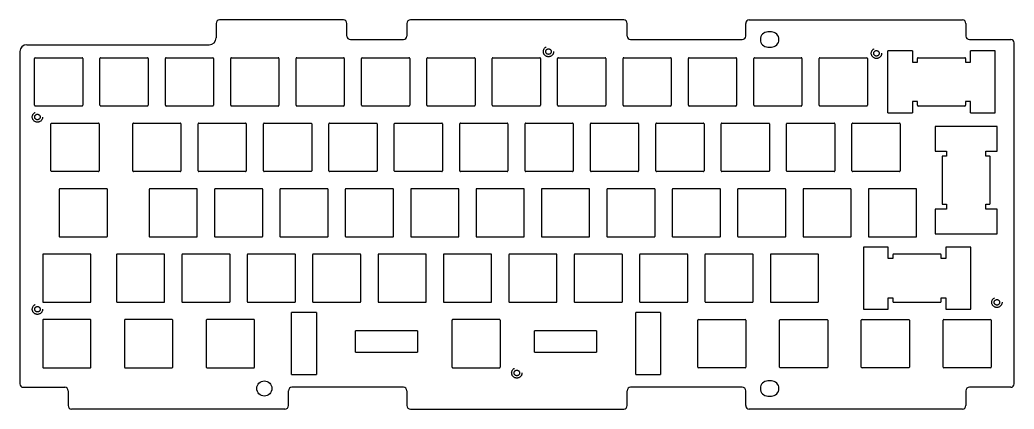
# Model space of a CAD drawing. Header units: millimetres. Extents: x 1341 to 3576, y -414 to 1667.
# Drawn here: x 2263.1 to 2552, y 1531.1 to 1644.1 of the extents above; entities that cross this region are included whole.
import ezdxf

# ---------------------------------------------------------------- set-up
doc = ezdxf.new("R2010")
doc.units = ezdxf.units.MM
doc.linetypes.add('HIDDEN', pattern=[9.525, 6.35, -3.175])
doc.layers.add('DEFAULT_2', color=8, linetype='HIDDEN')

msp = doc.modelspace()

# ---------------------------------------------------------------- linework, layer by layer
at = {"color": 6, "linetype": 'Continuous'}
for p, q in [((2357.129, 1644.136), (2321.129, 1644.136)), ((2438.566, 1644.136), (2376.566, 1644.136)), ((2475.004, 1644.136), (2537.004, 1644.136)), ((2320.129, 1643.136), (2320.129, 1638.936)), ((2358.129, 1639.436), (2358.129, 1643.136)), ((2375.566, 1643.136), (2375.566, 1639.436)), ((2439.566, 1639.436), (2439.566, 1643.136)), ((2474.004, 1639.436), (2474.004, 1643.136)), ((2538.004, 1643.136), (2538.004, 1639.436)), ((2359.129, 1638.436), (2374.566, 1638.436)), ((2440.566, 1638.436), (2473.004, 1638.436)), ((2481.469, 1640.636), (2480.469, 1640.636)), ((2539.004, 1638.436), (2551.004, 1638.436)), ((2265.098, 1636.936), (2318.129, 1636.936)), ((2480.469, 1636.236), (2481.469, 1636.236)), ((2552.004, 1538.466), (2552.004, 1637.436)), ((2263.098, 1634.936), (2263.098, 1538.466)), ((2267.364, 1619.336), (2267.364, 1632.936)), ((2267.564, 1633.136), (2281.164, 1633.136)), ((2281.364, 1632.936), (2281.364, 1619.336)), ((2286.364, 1619.336), (2286.364, 1632.936)), ((2286.564, 1633.136), (2300.164, 1633.136)), ((2300.364, 1632.936), (2300.364, 1619.336)), ((2305.364, 1619.336), (2305.364, 1632.936)), ((2305.564, 1633.136), (2319.164, 1633.136)), ((2319.364, 1632.936), (2319.364, 1619.336)), ((2324.364, 1619.336), (2324.364, 1632.936)), ((2324.564, 1633.136), (2338.164, 1633.136)), ((2338.364, 1632.936), (2338.364, 1619.336)), ((2343.364, 1619.336), (2343.364, 1632.936)), ((2343.564, 1633.136), (2357.164, 1633.136)), ((2357.364, 1632.936), (2357.364, 1619.336)), ((2362.364, 1619.336), (2362.364, 1632.936)), ((2362.564, 1633.136), (2376.164, 1633.136)), ((2376.364, 1632.936), (2376.364, 1619.336)), ((2381.364, 1619.336), (2381.364, 1632.936)), ((2381.564, 1633.136), (2395.164, 1633.136)), ((2395.364, 1632.936), (2395.364, 1619.336)), ((2400.364, 1619.336), (2400.364, 1632.936)), ((2400.564, 1633.136), (2414.164, 1633.136)), ((2414.364, 1632.936), (2414.364, 1619.336)), ((2419.364, 1619.336), (2419.364, 1632.936)), ((2419.564, 1633.136), (2433.164, 1633.136)), ((2433.364, 1632.936), (2433.364, 1619.336)), ((2438.364, 1619.336), (2438.364, 1632.936)), ((2438.564, 1633.136), (2452.164, 1633.136)), ((2452.364, 1632.936), (2452.364, 1619.336)), ((2457.364, 1619.336), (2457.364, 1632.936)), ((2457.564, 1633.136), (2471.164, 1633.136)), ((2471.364, 1632.936), (2471.364, 1619.336)), ((2476.364, 1619.336), (2476.364, 1632.936)), ((2476.564, 1633.136), (2490.164, 1633.136)), ((2490.364, 1632.936), (2490.364, 1619.336)), ((2495.364, 1619.336), (2495.364, 1632.936)), ((2495.564, 1633.136), (2509.164, 1633.136)), ((2509.364, 1632.936), (2509.364, 1619.336)), ((2522.489, 1635.136), (2515.289, 1635.136)), ((2515.289, 1617.136), (2515.289, 1635.136)), ((2522.489, 1635.136), (2522.489, 1631.836)), ((2523.889, 1631.836), (2523.889, 1632.936)), ((2524.089, 1633.136), (2537.689, 1633.136)), ((2537.889, 1632.936), (2537.889, 1631.836)), ((2546.489, 1635.136), (2539.289, 1635.136)), ((2539.289, 1631.836), (2539.289, 1635.136)), ((2546.489, 1617.136), (2546.489, 1635.136)), ((2522.489, 1631.836), (2523.889, 1631.836)), ((2537.889, 1631.836), (2539.289, 1631.836)), ((2281.164, 1619.136), (2267.564, 1619.136)), ((2300.164, 1619.136), (2286.564, 1619.136)), ((2319.164, 1619.136), (2305.564, 1619.136)), ((2338.164, 1619.136), (2324.564, 1619.136)), ((2357.164, 1619.136), (2343.564, 1619.136)), ((2376.164, 1619.136), (2362.564, 1619.136)), ((2395.164, 1619.136), (2381.564, 1619.136)), ((2414.164, 1619.136), (2400.564, 1619.136)), ((2433.164, 1619.136), (2419.564, 1619.136)), ((2452.164, 1619.136), (2438.564, 1619.136)), ((2471.164, 1619.136), (2457.564, 1619.136)), ((2490.164, 1619.136), (2476.564, 1619.136)), ((2509.164, 1619.136), (2495.564, 1619.136)), ((2523.889, 1620.436), (2522.489, 1620.436)), ((2522.489, 1620.436), (2522.489, 1617.136)), ((2523.889, 1619.336), (2523.889, 1620.436)), ((2537.689, 1619.136), (2524.089, 1619.136)), ((2539.289, 1620.436), (2537.889, 1620.436)), ((2537.889, 1620.436), (2537.889, 1619.336)), ((2539.289, 1617.136), (2539.289, 1620.436)), ((2515.289, 1617.136), (2522.489, 1617.136)), ((2539.289, 1617.136), (2546.489, 1617.136)), ((2272.129, 1600.336), (2272.129, 1613.936)), ((2272.329, 1614.136), (2285.929, 1614.136)), ((2286.129, 1613.936), (2286.129, 1600.336)), ((2295.894, 1600.336), (2295.894, 1613.936)), ((2296.094, 1614.136), (2309.694, 1614.136)), ((2309.894, 1613.936), (2309.894, 1600.336)), ((2314.894, 1600.336), (2314.894, 1613.936)), ((2315.094, 1614.136), (2328.694, 1614.136)), ((2328.894, 1613.936), (2328.894, 1600.336)), ((2333.894, 1600.336), (2333.894, 1613.936)), ((2334.094, 1614.136), (2347.694, 1614.136)), ((2347.894, 1613.936), (2347.894, 1600.336)), ((2352.894, 1600.336), (2352.894, 1613.936)), ((2353.094, 1614.136), (2366.694, 1614.136)), ((2366.894, 1613.936), (2366.894, 1600.336)), ((2371.894, 1600.336), (2371.894, 1613.936)), ((2372.094, 1614.136), (2385.694, 1614.136)), ((2385.894, 1613.936), (2385.894, 1600.336)), ((2390.894, 1600.336), (2390.894, 1613.936)), ((2391.094, 1614.136), (2404.694, 1614.136)), ((2404.894, 1613.936), (2404.894, 1600.336)), ((2409.894, 1600.336), (2409.894, 1613.936)), ((2410.094, 1614.136), (2423.694, 1614.136)), ((2423.894, 1613.936), (2423.894, 1600.336)), ((2428.894, 1600.336), (2428.894, 1613.936)), ((2429.094, 1614.136), (2442.694, 1614.136)), ((2442.894, 1613.936), (2442.894, 1600.336)), ((2447.894, 1600.336), (2447.894, 1613.936)), ((2448.094, 1614.136), (2461.694, 1614.136)), ((2461.894, 1613.936), (2461.894, 1600.336)), ((2466.894, 1600.336), (2466.894, 1613.936)), ((2467.094, 1614.136), (2480.694, 1614.136)), ((2480.894, 1613.936), (2480.894, 1600.336)), ((2485.894, 1600.336), (2485.894, 1613.936)), ((2486.094, 1614.136), (2499.694, 1614.136)), ((2499.894, 1613.936), (2499.894, 1600.336)), ((2504.894, 1600.336), (2504.894, 1613.936)), ((2505.094, 1614.136), (2518.694, 1614.136)), ((2518.894, 1613.936), (2518.894, 1600.336)), ((2547.049, 1613.196), (2529.049, 1613.196)), ((2529.049, 1613.196), (2529.049, 1605.996)), ((2547.049, 1605.996), (2547.049, 1613.196)), ((2529.049, 1605.996), (2532.349, 1605.996)), ((2531.049, 1604.396), (2531.049, 1590.796)), ((2532.349, 1604.596), (2531.249, 1604.596)), ((2532.349, 1605.996), (2532.349, 1604.596)), ((2543.749, 1605.996), (2547.049, 1605.996)), ((2543.749, 1604.596), (2543.749, 1605.996)), ((2544.849, 1604.596), (2543.749, 1604.596)), ((2545.049, 1590.796), (2545.049, 1604.396)), ((2285.929, 1600.136), (2272.329, 1600.136)), ((2309.694, 1600.136), (2296.094, 1600.136)), ((2328.694, 1600.136), (2315.094, 1600.136)), ((2347.694, 1600.136), (2334.094, 1600.136)), ((2366.694, 1600.136), (2353.094, 1600.136)), ((2385.694, 1600.136), (2372.094, 1600.136)), ((2404.694, 1600.136), (2391.094, 1600.136)), ((2423.694, 1600.136), (2410.094, 1600.136)), ((2442.694, 1600.136), (2429.094, 1600.136)), ((2461.694, 1600.136), (2448.094, 1600.136)), ((2480.694, 1600.136), (2467.094, 1600.136)), ((2499.694, 1600.136), (2486.094, 1600.136)), ((2518.694, 1600.136), (2505.094, 1600.136)), ((2274.514, 1594.936), (2274.514, 1581.336)), ((2288.314, 1595.136), (2274.714, 1595.136)), ((2288.514, 1581.336), (2288.514, 1594.936)), ((2300.659, 1594.936), (2300.659, 1581.336)), ((2314.459, 1595.136), (2300.859, 1595.136)), ((2314.659, 1581.336), (2314.659, 1594.936)), ((2319.659, 1594.936), (2319.659, 1581.336)), ((2333.459, 1595.136), (2319.859, 1595.136)), ((2333.659, 1581.336), (2333.659, 1594.936)), ((2338.659, 1594.936), (2338.659, 1581.336)), ((2352.459, 1595.136), (2338.859, 1595.136)), ((2352.659, 1581.336), (2352.659, 1594.936)), ((2357.659, 1594.936), (2357.659, 1581.336)), ((2371.459, 1595.136), (2357.859, 1595.136)), ((2371.659, 1581.336), (2371.659, 1594.936)), ((2376.659, 1594.936), (2376.659, 1581.336)), ((2390.459, 1595.136), (2376.859, 1595.136)), ((2390.659, 1581.336), (2390.659, 1594.936)), ((2395.659, 1594.936), (2395.659, 1581.336)), ((2409.459, 1595.136), (2395.859, 1595.136)), ((2409.659, 1581.336), (2409.659, 1594.936)), ((2414.659, 1594.936), (2414.659, 1581.336)), ((2428.459, 1595.136), (2414.859, 1595.136)), ((2428.659, 1581.336), (2428.659, 1594.936)), ((2433.659, 1594.936), (2433.659, 1581.336)), ((2447.459, 1595.136), (2433.859, 1595.136)), ((2447.659, 1581.336), (2447.659, 1594.936)), ((2452.659, 1594.936), (2452.659, 1581.336)), ((2466.459, 1595.136), (2452.859, 1595.136)), ((2466.659, 1581.336), (2466.659, 1594.936)), ((2471.659, 1594.936), (2471.659, 1581.336)), ((2485.459, 1595.136), (2471.859, 1595.136)), ((2485.659, 1581.336), (2485.659, 1594.936)), ((2490.659, 1594.936), (2490.659, 1581.336)), ((2504.459, 1595.136), (2490.859, 1595.136)), ((2504.659, 1581.336), (2504.659, 1594.936)), ((2509.659, 1594.936), (2509.659, 1581.336)), ((2523.459, 1595.136), (2509.859, 1595.136)), ((2523.659, 1581.336), (2523.659, 1594.936)), ((2532.349, 1589.196), (2529.049, 1589.196)), ((2529.049, 1589.196), (2529.049, 1581.996)), ((2531.249, 1590.596), (2532.349, 1590.596)), ((2532.349, 1590.596), (2532.349, 1589.196)), ((2543.749, 1590.596), (2544.849, 1590.596)), ((2543.749, 1589.196), (2543.749, 1590.596)), ((2547.049, 1589.196), (2543.749, 1589.196)), ((2547.049, 1581.996), (2547.049, 1589.196)), ((2274.714, 1581.136), (2288.314, 1581.136)), ((2300.859, 1581.136), (2314.459, 1581.136)), ((2319.859, 1581.136), (2333.459, 1581.136)), ((2338.859, 1581.136), (2352.459, 1581.136)), ((2357.859, 1581.136), (2371.459, 1581.136)), ((2376.859, 1581.136), (2390.459, 1581.136)), ((2395.859, 1581.136), (2409.459, 1581.136)), ((2414.859, 1581.136), (2428.459, 1581.136)), ((2433.859, 1581.136), (2447.459, 1581.136)), ((2452.859, 1581.136), (2466.459, 1581.136)), ((2471.859, 1581.136), (2485.459, 1581.136)), ((2490.859, 1581.136), (2504.459, 1581.136)), ((2509.859, 1581.136), (2523.459, 1581.136)), ((2529.049, 1581.996), (2547.049, 1581.996)), ((2515.394, 1578.136), (2508.194, 1578.136)), ((2508.194, 1578.136), (2508.194, 1560.136)), ((2515.394, 1574.836), (2515.394, 1578.136)), ((2539.394, 1578.136), (2532.194, 1578.136)), ((2532.194, 1578.136), (2532.194, 1574.836)), ((2539.394, 1560.136), (2539.394, 1578.136)), ((2269.734, 1575.936), (2269.734, 1562.336)), ((2283.534, 1576.136), (2269.934, 1576.136)), ((2283.734, 1562.336), (2283.734, 1575.936)), ((2291.169, 1575.936), (2291.169, 1562.336)), ((2304.969, 1576.136), (2291.369, 1576.136)), ((2305.169, 1562.336), (2305.169, 1575.936)), ((2310.169, 1575.936), (2310.169, 1562.336)), ((2323.969, 1576.136), (2310.369, 1576.136)), ((2324.169, 1562.336), (2324.169, 1575.936)), ((2329.169, 1575.936), (2329.169, 1562.336)), ((2342.969, 1576.136), (2329.369, 1576.136)), ((2343.169, 1562.336), (2343.169, 1575.936)), ((2348.169, 1575.936), (2348.169, 1562.336)), ((2361.969, 1576.136), (2348.369, 1576.136)), ((2362.169, 1562.336), (2362.169, 1575.936)), ((2367.169, 1575.936), (2367.169, 1562.336)), ((2380.969, 1576.136), (2367.369, 1576.136)), ((2381.169, 1562.336), (2381.169, 1575.936)), ((2386.169, 1575.936), (2386.169, 1562.336)), ((2399.969, 1576.136), (2386.369, 1576.136)), ((2400.169, 1562.336), (2400.169, 1575.936)), ((2405.169, 1575.936), (2405.169, 1562.336)), ((2418.969, 1576.136), (2405.369, 1576.136)), ((2419.169, 1562.336), (2419.169, 1575.936)), ((2424.169, 1575.936), (2424.169, 1562.336)), ((2437.969, 1576.136), (2424.369, 1576.136)), ((2438.169, 1562.336), (2438.169, 1575.936)), ((2443.169, 1575.936), (2443.169, 1562.336)), ((2456.969, 1576.136), (2443.369, 1576.136)), ((2457.169, 1562.336), (2457.169, 1575.936)), ((2462.169, 1575.936), (2462.169, 1562.336)), ((2475.969, 1576.136), (2462.369, 1576.136)), ((2476.169, 1562.336), (2476.169, 1575.936)), ((2481.169, 1575.936), (2481.169, 1562.336)), ((2494.969, 1576.136), (2481.369, 1576.136)), ((2495.169, 1562.336), (2495.169, 1575.936)), ((2516.794, 1574.836), (2515.394, 1574.836)), ((2516.794, 1575.936), (2516.794, 1574.836)), ((2530.594, 1576.136), (2516.994, 1576.136)), ((2530.794, 1574.836), (2530.794, 1575.936)), ((2532.194, 1574.836), (2530.794, 1574.836)), ((2515.394, 1563.436), (2516.794, 1563.436)), ((2515.394, 1560.136), (2515.394, 1563.436)), ((2516.794, 1563.436), (2516.794, 1562.336)), ((2530.794, 1563.436), (2532.194, 1563.436)), ((2530.794, 1562.336), (2530.794, 1563.436)), ((2532.194, 1563.436), (2532.194, 1560.136)), ((2269.934, 1562.136), (2283.534, 1562.136)), ((2291.369, 1562.136), (2304.969, 1562.136)), ((2310.369, 1562.136), (2323.969, 1562.136)), ((2329.369, 1562.136), (2342.969, 1562.136)), ((2348.369, 1562.136), (2361.969, 1562.136)), ((2367.369, 1562.136), (2380.969, 1562.136)), ((2386.369, 1562.136), (2399.969, 1562.136)), ((2405.369, 1562.136), (2418.969, 1562.136)), ((2424.369, 1562.136), (2437.969, 1562.136)), ((2443.369, 1562.136), (2456.969, 1562.136)), ((2462.369, 1562.136), (2475.969, 1562.136)), ((2481.369, 1562.136), (2494.969, 1562.136)), ((2508.194, 1560.136), (2515.394, 1560.136)), ((2516.994, 1562.136), (2530.594, 1562.136)), ((2532.194, 1560.136), (2539.394, 1560.136)), ((2342.069, 1541.136), (2342.069, 1559.136)), ((2349.269, 1559.136), (2342.069, 1559.136)), ((2349.269, 1559.136), (2349.269, 1541.136)), ((2449.269, 1559.136), (2442.069, 1559.136)), ((2442.069, 1541.136), (2442.069, 1559.136)), ((2449.269, 1559.136), (2449.269, 1541.136)), ((2269.734, 1556.936), (2269.734, 1543.336)), ((2283.534, 1557.136), (2269.934, 1557.136)), ((2283.734, 1543.336), (2283.734, 1556.936)), ((2293.499, 1556.936), (2293.499, 1543.336)), ((2307.299, 1557.136), (2293.699, 1557.136)), ((2307.499, 1543.336), (2307.499, 1556.936)), ((2317.264, 1556.936), (2317.264, 1543.336)), ((2331.064, 1557.136), (2317.464, 1557.136)), ((2331.264, 1543.336), (2331.264, 1556.936)), ((2388.669, 1543.336), (2388.669, 1556.936)), ((2402.469, 1557.136), (2388.869, 1557.136)), ((2402.669, 1556.936), (2402.669, 1543.336)), ((2460.074, 1543.336), (2460.074, 1556.936)), ((2460.274, 1557.136), (2473.874, 1557.136)), ((2474.074, 1556.936), (2474.074, 1543.336)), ((2483.839, 1543.336), (2483.839, 1556.936)), ((2484.039, 1557.136), (2497.639, 1557.136)), ((2497.839, 1556.936), (2497.839, 1543.336)), ((2507.604, 1543.336), (2507.604, 1556.936)), ((2507.804, 1557.136), (2521.404, 1557.136)), ((2521.604, 1556.936), (2521.604, 1543.336)), ((2531.369, 1543.336), (2531.369, 1556.936)), ((2531.569, 1557.136), (2545.169, 1557.136)), ((2545.369, 1556.936), (2545.369, 1543.336)), ((2360.669, 1547.636), (2360.669, 1553.886)), ((2378.669, 1553.886), (2360.669, 1553.886)), ((2378.669, 1553.886), (2378.669, 1547.636)), ((2430.669, 1553.886), (2412.669, 1553.886)), ((2412.669, 1547.636), (2412.669, 1553.886)), ((2430.669, 1553.886), (2430.669, 1547.636)), ((2360.669, 1547.636), (2378.669, 1547.636)), ((2412.669, 1547.636), (2430.669, 1547.636)), ((2269.934, 1543.136), (2283.534, 1543.136)), ((2293.699, 1543.136), (2307.299, 1543.136)), ((2317.464, 1543.136), (2331.064, 1543.136)), ((2388.869, 1543.136), (2402.469, 1543.136)), ((2473.874, 1543.136), (2460.274, 1543.136)), ((2497.639, 1543.136), (2484.039, 1543.136)), ((2521.404, 1543.136), (2507.804, 1543.136)), ((2545.169, 1543.136), (2531.569, 1543.136)), ((2342.069, 1541.136), (2349.269, 1541.136)), ((2442.069, 1541.136), (2449.269, 1541.136)), ((2264.098, 1537.466), (2276.129, 1537.466)), ((2374.566, 1537.466), (2342.129, 1537.466)), ((2473.004, 1537.466), (2440.566, 1537.466)), ((2481.469, 1539.336), (2480.469, 1539.336)), ((2551.004, 1537.466), (2539.004, 1537.466)), ((2277.129, 1536.466), (2277.129, 1532.136)), ((2341.129, 1532.136), (2341.129, 1536.466)), ((2375.566, 1536.466), (2375.566, 1532.136)), ((2439.566, 1532.136), (2439.566, 1536.466)), ((2474.004, 1532.136), (2474.004, 1536.466)), ((2480.469, 1534.936), (2481.469, 1534.936)), ((2538.004, 1536.466), (2538.004, 1532.136)), ((2340.129, 1531.136), (2278.129, 1531.136)), ((2376.566, 1531.136), (2438.566, 1531.136)), ((2537.004, 1531.136), (2475.004, 1531.136))]:
    msp.add_line(p, q, dxfattribs=at)
msp.add_circle((2334.129, 1537.136), 2.2, dxfattribs=at)
for centre, radius, start, end in [((2321.129, 1643.136), 1, 90, 180), ((2357.129, 1643.136), 1, 0, 90), ((2376.566, 1643.136), 1, 90, 180), ((2438.566, 1643.136), 1, 0, 90), ((2475.004, 1643.136), 1, 90, 180), ((2537.004, 1643.136), 1, 0, 90), ((2318.129, 1638.936), 2, 270, 0), ((2359.129, 1639.436), 1, 180, 270), ((2374.566, 1639.436), 1, 270, 0), ((2440.566, 1639.436), 1, 180, 270), ((2473.004, 1639.436), 1, 270, 0), ((2480.469, 1638.436), 2.2, 90, 270), ((2481.469, 1638.436), 2.2, 270, 90), ((2539.004, 1639.436), 1, 180, 270), ((2551.004, 1637.436), 1, 0, 90), ((2265.098, 1634.936), 2, 90, 180), ((2267.564, 1632.936), 0.2, 90, 180), ((2281.164, 1632.936), 0.2, 0, 90), ((2286.564, 1632.936), 0.2, 90, 180), ((2300.164, 1632.936), 0.2, 359.99999, 90), ((2305.564, 1632.936), 0.2, 90, 180), ((2319.164, 1632.936), 0.2, 360, 90), ((2324.564, 1632.936), 0.2, 90, 180), ((2338.164, 1632.936), 0.2, 360, 90), ((2343.564, 1632.936), 0.2, 90, 180), ((2357.164, 1632.936), 0.2, 359.99999, 90), ((2362.564, 1632.936), 0.2, 90, 180), ((2376.164, 1632.936), 0.2, 360, 90), ((2381.564, 1632.936), 0.2, 90, 180), ((2395.164, 1632.936), 0.2, 360, 90), ((2400.564, 1632.936), 0.2, 90, 180), ((2414.164, 1632.936), 0.2, 359.99999, 90), ((2419.564, 1632.936), 0.2, 90, 180), ((2433.164, 1632.936), 0.2, 0, 90), ((2438.564, 1632.936), 0.2, 90, 180), ((2452.164, 1632.936), 0.2, 359.99999, 90), ((2457.564, 1632.936), 0.2, 90, 180), ((2471.164, 1632.936), 0.2, 359.99999, 90), ((2476.564, 1632.936), 0.2, 90, 180), ((2490.164, 1632.936), 0.2, 0, 90), ((2495.564, 1632.936), 0.2, 90, 180), ((2509.164, 1632.936), 0.2, 359.99999, 90), ((2524.089, 1632.936), 0.2, 90, 180), ((2537.689, 1632.936), 0.2, 0, 90), ((2267.564, 1619.336), 0.2, 180, 270), ((2281.164, 1619.336), 0.2, 270, 360), ((2286.564, 1619.336), 0.2, 179.99999, 270), ((2300.164, 1619.336), 0.2, 270, 0), ((2305.564, 1619.336), 0.2, 180, 270), ((2319.164, 1619.336), 0.2, 270, 0), ((2324.564, 1619.336), 0.2, 179.99999, 270), ((2338.164, 1619.336), 0.2, 270, 0), ((2343.564, 1619.336), 0.2, 179.99999, 270), ((2357.164, 1619.336), 0.2, 270, 0), ((2362.564, 1619.336), 0.2, 180, 270), ((2376.164, 1619.336), 0.2, 270, 0), ((2381.564, 1619.336), 0.2, 179.99999, 270), ((2395.164, 1619.336), 0.2, 270, 0), ((2400.564, 1619.336), 0.2, 180, 270), ((2414.164, 1619.336), 0.2, 270, 0), ((2419.564, 1619.336), 0.2, 180, 270), ((2433.164, 1619.336), 0.2, 270, 0), ((2438.564, 1619.336), 0.2, 179.99999, 270), ((2452.164, 1619.336), 0.2, 270, 0), ((2457.564, 1619.336), 0.2, 180, 270), ((2471.164, 1619.336), 0.2, 270, 0), ((2476.564, 1619.336), 0.2, 180, 270), ((2490.164, 1619.336), 0.2, 270, 0), ((2495.564, 1619.336), 0.2, 179.99999, 270), ((2509.164, 1619.336), 0.2, 270, 0), ((2524.089, 1619.336), 0.2, 180, 270), ((2537.689, 1619.336), 0.2, 270, 0), ((2272.329, 1613.936), 0.2, 89.99999, 180), ((2285.929, 1613.936), 0.2, 360, 90.00001), ((2296.094, 1613.936), 0.2, 89.99999, 180), ((2309.694, 1613.936), 0.2, 359.99999, 90.00001), ((2315.094, 1613.936), 0.2, 89.99999, 180), ((2328.694, 1613.936), 0.2, 0, 90.00001), ((2334.094, 1613.936), 0.2, 89.99999, 180), ((2347.694, 1613.936), 0.2, 360, 90.00001), ((2353.094, 1613.936), 0.2, 89.99999, 180), ((2366.694, 1613.936), 0.2, 359.99999, 90.00001), ((2372.094, 1613.936), 0.2, 89.99999, 180), ((2385.694, 1613.936), 0.2, 360, 90.00001), ((2391.094, 1613.936), 0.2, 89.99999, 180), ((2404.694, 1613.936), 0.2, 359.99999, 90.00001), ((2410.094, 1613.936), 0.2, 89.99999, 180), ((2423.694, 1613.936), 0.2, 359.99999, 90.00001), ((2429.094, 1613.936), 0.2, 89.99999, 180), ((2442.694, 1613.936), 0.2, 0, 90.00001), ((2448.094, 1613.936), 0.2, 89.99999, 180), ((2461.694, 1613.936), 0.2, 359.99999, 90.00001), ((2467.094, 1613.936), 0.2, 89.99999, 180), ((2480.694, 1613.936), 0.2, 0, 90.00001), ((2486.094, 1613.936), 0.2, 89.99999, 180), ((2499.694, 1613.936), 0.2, 0, 90.00001), ((2505.094, 1613.936), 0.2, 89.99999, 180), ((2518.694, 1613.936), 0.2, 359.99999, 90.00001), ((2531.249, 1604.396), 0.2, 90, 180), ((2544.849, 1604.396), 0.2, 360, 90.00001), ((2272.329, 1600.336), 0.2, 180, 270.00001), ((2285.929, 1600.336), 0.2, 269.99999, 0), ((2296.094, 1600.336), 0.2, 179.99999, 270.00001), ((2309.694, 1600.336), 0.2, 269.99999, 0), ((2315.094, 1600.336), 0.2, 180, 270.00001), ((2328.694, 1600.336), 0.2, 269.99999, 360), ((2334.094, 1600.336), 0.2, 179.99999, 270.00001), ((2347.694, 1600.336), 0.2, 269.99999, 0), ((2353.094, 1600.336), 0.2, 179.99999, 270.00001), ((2366.694, 1600.336), 0.2, 269.99999, 0), ((2372.094, 1600.336), 0.2, 180, 270.00001), ((2385.694, 1600.336), 0.2, 269.99999, 0), ((2391.094, 1600.336), 0.2, 179.99999, 270.00001), ((2404.694, 1600.336), 0.2, 269.99999, 0), ((2410.094, 1600.336), 0.2, 180, 270.00001), ((2423.694, 1600.336), 0.2, 269.99999, 0), ((2429.094, 1600.336), 0.2, 180, 270.00001), ((2442.694, 1600.336), 0.2, 269.99999, 0), ((2448.094, 1600.336), 0.2, 179.99999, 270.00001), ((2461.694, 1600.336), 0.2, 269.99999, 0), ((2467.094, 1600.336), 0.2, 180, 270.00001), ((2480.694, 1600.336), 0.2, 269.99999, 0), ((2486.094, 1600.336), 0.2, 179.99999, 270.00001), ((2499.694, 1600.336), 0.2, 269.99999, 0), ((2505.094, 1600.336), 0.2, 179.99999, 270.00001), ((2518.694, 1600.336), 0.2, 269.99999, 0), ((2274.714, 1594.936), 0.2, 90, 180), ((2288.314, 1594.936), 0.2, 0, 90), ((2300.859, 1594.936), 0.2, 90, 180), ((2314.459, 1594.936), 0.2, 359.99999, 90), ((2319.859, 1594.936), 0.2, 90, 180), ((2333.459, 1594.936), 0.2, 360, 90), ((2338.859, 1594.936), 0.2, 90, 180), ((2352.459, 1594.936), 0.2, 360, 90), ((2357.859, 1594.936), 0.2, 90, 180), ((2371.459, 1594.936), 0.2, 359.99999, 90), ((2376.859, 1594.936), 0.2, 90, 180), ((2390.459, 1594.936), 0.2, 360, 90), ((2395.859, 1594.936), 0.2, 90, 180), ((2409.459, 1594.936), 0.2, 359.99999, 90), ((2414.859, 1594.936), 0.2, 90, 180), ((2428.459, 1594.936), 0.2, 359.99999, 90), ((2433.859, 1594.936), 0.2, 90, 180), ((2447.459, 1594.936), 0.2, 0, 90), ((2452.859, 1594.936), 0.2, 90, 180), ((2466.459, 1594.936), 0.2, 359.99999, 90), ((2471.859, 1594.936), 0.2, 90, 180), ((2485.459, 1594.936), 0.2, 0, 90), ((2490.859, 1594.936), 0.2, 90, 180), ((2504.459, 1594.936), 0.2, 0, 90), ((2509.859, 1594.936), 0.2, 90, 180.00001), ((2523.459, 1594.936), 0.2, 360, 90), ((2531.249, 1590.796), 0.2, 180, 270.00001), ((2544.849, 1590.796), 0.2, 270, 0), ((2274.714, 1581.336), 0.2, 180, 270.00001), ((2288.314, 1581.336), 0.2, 269.99999, 360), ((2300.859, 1581.336), 0.2, 179.99999, 270.00001), ((2314.459, 1581.336), 0.2, 269.99999, 0), ((2319.859, 1581.336), 0.2, 180, 270.00001), ((2333.459, 1581.336), 0.2, 269.99999, 0), ((2338.859, 1581.336), 0.2, 179.99999, 270.00001), ((2352.459, 1581.336), 0.2, 269.99999, 0), ((2357.859, 1581.336), 0.2, 180, 270.00001), ((2371.459, 1581.336), 0.2, 269.99999, 0), ((2376.859, 1581.336), 0.2, 180, 270.00001), ((2390.459, 1581.336), 0.2, 269.99999, 0), ((2395.859, 1581.336), 0.2, 179.99999, 270.00001), ((2409.459, 1581.336), 0.2, 269.99999, 0), ((2414.859, 1581.336), 0.2, 180, 270.00001), ((2428.459, 1581.336), 0.2, 269.99999, 0), ((2433.859, 1581.336), 0.2, 180, 270.00001), ((2447.459, 1581.336), 0.2, 269.99999, 0), ((2452.859, 1581.336), 0.2, 179.99999, 270.00001), ((2466.459, 1581.336), 0.2, 269.99999, 0), ((2471.859, 1581.336), 0.2, 180, 270.00001), ((2485.459, 1581.336), 0.2, 269.99999, 0), ((2490.859, 1581.336), 0.2, 179.99999, 270.00001), ((2504.459, 1581.336), 0.2, 269.99999, 0), ((2509.859, 1581.336), 0.2, 180, 270), ((2523.459, 1581.336), 0.2, 270, 0.00001), ((2269.934, 1575.936), 0.2, 90, 180.00001), ((2283.534, 1575.936), 0.2, 360, 90), ((2291.369, 1575.936), 0.2, 90, 180.00001), ((2304.969, 1575.936), 0.2, 360, 90), ((2310.369, 1575.936), 0.2, 90, 180), ((2323.969, 1575.936), 0.2, 359.99999, 90), ((2329.369, 1575.936), 0.2, 90, 180), ((2342.969, 1575.936), 0.2, 359.99999, 90), ((2348.369, 1575.936), 0.2, 90, 180), ((2361.969, 1575.936), 0.2, 360, 90), ((2367.369, 1575.936), 0.2, 90, 180), ((2380.969, 1575.936), 0.2, 359.99999, 90), ((2386.369, 1575.936), 0.2, 90, 180), ((2399.969, 1575.936), 0.2, 360, 90), ((2405.369, 1575.936), 0.2, 90, 180), ((2418.969, 1575.936), 0.2, 0, 90), ((2424.369, 1575.936), 0.2, 90, 180), ((2437.969, 1575.936), 0.2, 359.99999, 90), ((2443.369, 1575.936), 0.2, 90, 180), ((2456.969, 1575.936), 0.2, 0, 90), ((2462.369, 1575.936), 0.2, 90, 180), ((2475.969, 1575.936), 0.2, 359.99999, 90), ((2481.369, 1575.936), 0.2, 90, 180), ((2494.969, 1575.936), 0.2, 359.99999, 90), ((2516.994, 1575.936), 0.2, 90, 180), ((2530.594, 1575.936), 0.2, 360, 90), ((2269.934, 1562.336), 0.2, 180, 270), ((2283.534, 1562.336), 0.2, 270, 0.00001), ((2291.369, 1562.336), 0.2, 180, 270), ((2304.969, 1562.336), 0.2, 270, 0.00001), ((2310.369, 1562.336), 0.2, 179.99999, 270), ((2323.969, 1562.336), 0.2, 270, 0), ((2329.369, 1562.336), 0.2, 180, 270), ((2342.969, 1562.336), 0.2, 270, 0), ((2348.369, 1562.336), 0.2, 180, 270), ((2361.969, 1562.336), 0.2, 270, 0), ((2367.369, 1562.336), 0.2, 179.99999, 270), ((2380.969, 1562.336), 0.2, 270, 0), ((2386.369, 1562.336), 0.2, 180, 270), ((2399.969, 1562.336), 0.2, 270, 0), ((2405.369, 1562.336), 0.2, 179.99999, 270), ((2418.969, 1562.336), 0.2, 270, 0), ((2424.369, 1562.336), 0.2, 179.99999, 270), ((2437.969, 1562.336), 0.2, 270, 0), ((2443.369, 1562.336), 0.2, 180, 270), ((2456.969, 1562.336), 0.2, 270, 0), ((2462.369, 1562.336), 0.2, 179.99999, 270), ((2475.969, 1562.336), 0.2, 270, 0), ((2481.369, 1562.336), 0.2, 180, 270), ((2494.969, 1562.336), 0.2, 270, 0), ((2516.994, 1562.336), 0.2, 180, 270), ((2530.594, 1562.336), 0.2, 270, 0), ((2269.934, 1556.936), 0.2, 89.99999, 180), ((2283.534, 1556.936), 0.2, 360, 90.00001), ((2293.699, 1556.936), 0.2, 89.99999, 180), ((2307.299, 1556.936), 0.2, 359.99999, 90.00001), ((2317.464, 1556.936), 0.2, 89.99999, 180), ((2331.064, 1556.936), 0.2, 359.99999, 90.00001), ((2388.869, 1556.936), 0.2, 89.99999, 180), ((2402.469, 1556.936), 0.2, 359.99999, 90.00001), ((2460.274, 1556.936), 0.2, 90, 180), ((2473.874, 1556.936), 0.2, 0, 90), ((2484.039, 1556.936), 0.2, 90, 180), ((2497.639, 1556.936), 0.2, 0, 90), ((2507.804, 1556.936), 0.2, 90, 180), ((2521.404, 1556.936), 0.2, 0, 90), ((2531.569, 1556.936), 0.2, 90, 180), ((2545.169, 1556.936), 0.2, 0, 90), ((2269.934, 1543.336), 0.2, 180, 270.00001), ((2283.534, 1543.336), 0.2, 269.99999, 0), ((2293.699, 1543.336), 0.2, 179.99999, 270.00001), ((2307.299, 1543.336), 0.2, 269.99999, 0), ((2317.464, 1543.336), 0.2, 180, 270.00001), ((2331.064, 1543.336), 0.2, 269.99999, 0), ((2388.869, 1543.336), 0.2, 179.99999, 270.00001), ((2402.469, 1543.336), 0.2, 269.99999, 0), ((2460.274, 1543.336), 0.2, 180, 270), ((2473.874, 1543.336), 0.2, 270, 0), ((2484.039, 1543.336), 0.2, 180, 270), ((2497.639, 1543.336), 0.2, 270, 0), ((2507.804, 1543.336), 0.2, 180, 270), ((2521.404, 1543.336), 0.2, 270, 0), ((2531.569, 1543.336), 0.2, 180, 270), ((2545.169, 1543.336), 0.2, 270, 0), ((2264.098, 1538.466), 1, 180, 270), ((2276.129, 1536.466), 1, 0, 90), ((2342.129, 1536.466), 1, 90, 180), ((2374.566, 1536.466), 1, 0, 90), ((2440.566, 1536.466), 1, 90, 180), ((2473.004, 1536.466), 1, 0, 90), ((2480.469, 1537.136), 2.2, 90, 270), ((2481.469, 1537.136), 2.2, 270, 90), ((2539.004, 1536.466), 1, 90, 180), ((2551.004, 1538.466), 1, 270, 0), ((2278.129, 1532.136), 1, 180, 270), ((2340.129, 1532.136), 1, 270, 0), ((2376.566, 1532.136), 1, 180, 270), ((2438.566, 1532.136), 1, 270, 0), ((2475.004, 1532.136), 1, 180, 270), ((2537.004, 1532.136), 1, 270, 0)]:
    msp.add_arc(centre, radius, start, end, dxfattribs=at)
at = {"layer": 'DEFAULT_2', "color": 6, "linetype": 'HIDDEN'}
for centre, radius in [((2416.704, 1634.936), 1.5), ((2416.704, 1634.936), 0.8), ((2512.004, 1634.436), 1.5), ((2512.004, 1634.436), 0.8), ((2268.204, 1615.936), 1.5), ((2268.204, 1615.936), 0.8), ((2547.004, 1562.136), 1.5), ((2268.204, 1560.136), 1.5), ((2268.204, 1560.136), 0.8), ((2547.004, 1562.136), 0.8), ((2407.501, 1541.636), 1.5), ((2407.501, 1541.636), 0.8)]:
    msp.add_circle(centre, radius, dxfattribs=at)

doc.saveas('drawing.dxf')
